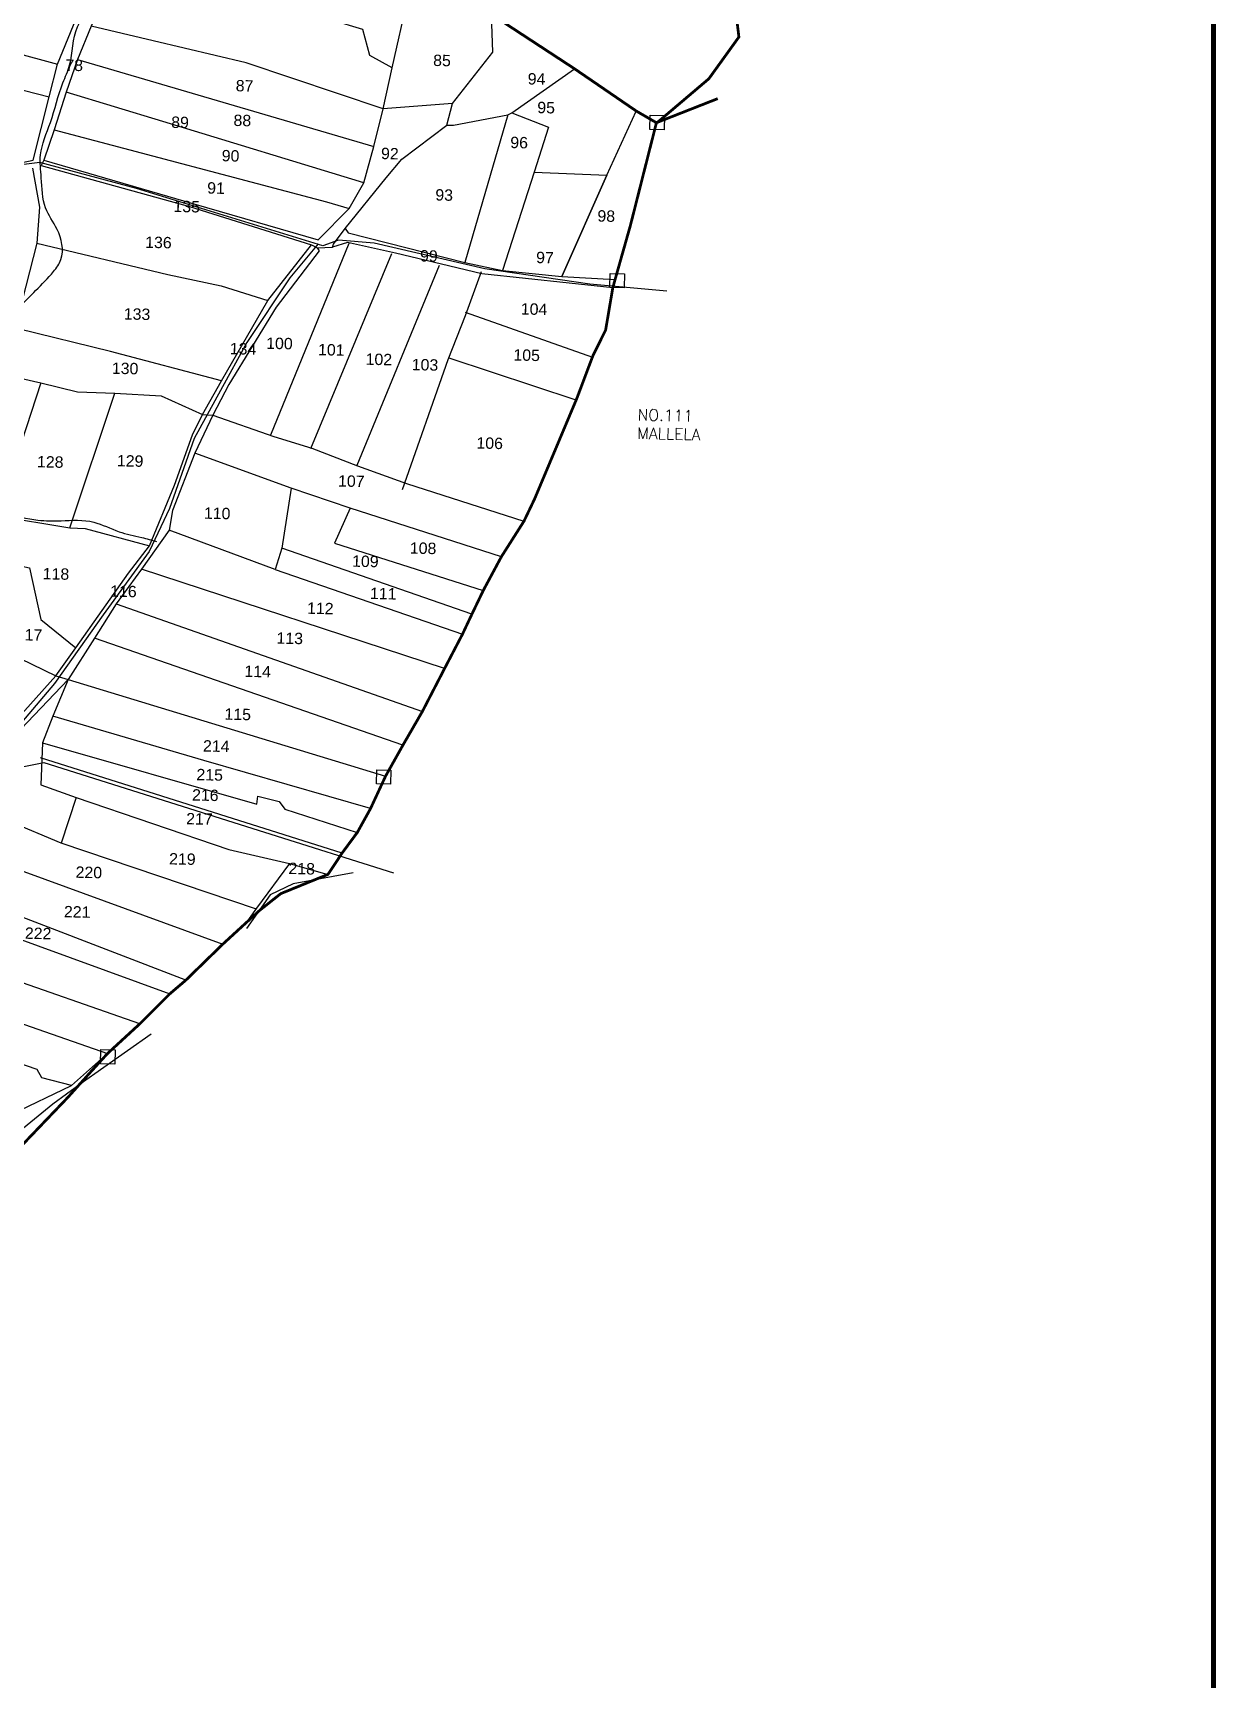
# Model space of a CAD drawing. Header units: inches. Extents: x 204541 to 226849, y 1610477 to 1619241.
# Drawn here: x 207606 to 209737, y 1613339 to 1616302 of the extents above; entities that cross this region are included whole.
import ezdxf
from ezdxf.enums import TextEntityAlignment as Align

# ---------------------------------------------------------------- set-up
doc = ezdxf.new("R2010")
doc.units = ezdxf.units.IN
doc.header["$LTSCALE"] = 15
doc.header["$MEASUREMENT"] = 0
for name, color, linetype in [('PLOT', 7, 'Continuous'), ('PLOT NO', 7, 'Continuous'), ('ROAD', 1, 'Continuous'), ('STREAM', 4, 'Continuous'), ('TEXT', 1, 'Continuous'), ('VILLAGE BOUNADRY', 5, 'Continuous'), ('VILLAGE BOUNDARY', 5, 'Continuous'), ('VILLAGE BOUNDARY STONES', 1, 'Continuous')]:
    doc.layers.add(name, color=color, linetype=linetype)
doc.styles.add('section', font='romant.shx', dxfattribs={"height": 2})
doc.styles.get("Standard").update_dxf_attribs({"font": 'arial.ttf'})

msp = doc.modelspace()

# ---------------------------------------------------------------- linework, layer by layer
at = {"layer": 'PLOT'}
for points in [[(207897.6, 1617081), (207857.9, 1617023.2), (207822.7, 1616901.4), (207769.9, 1616688.7), (207742.1, 1616573), (207763.3, 1616436.9), (207710.9, 1616314.7), (207686.7, 1616254.4), (207666, 1616195.6), (207644.5, 1616127.6), (207626.1, 1616073.2), (207621.2, 1616063.7), (207888, 1615990), (208107.7, 1615920.8), (208117.9, 1615915.2), (208145.8, 1615916.4), (208147.3, 1615922), (208168.8, 1615950.1), (208242.6, 1616041.7), (208270.4, 1616074.9), (208351.4, 1616136.1), (208361.9, 1616175.4), (208434.4, 1616267.9), (208431.8, 1616335.8)], [(208253.3, 1616239.4), (208212.9, 1616261.5), (208200.2, 1616308.7), (208144.4, 1616325.1), (208160.4, 1616386.8), (208137, 1616459.3), (208052.7, 1616503.9), (208005, 1616526.7), (208002.1, 1616629.1), (208035.2, 1616725.5)], [(206635.7, 1616484.1), (206661.2, 1616280.6), (206664.8, 1616266.8), (206776.8, 1616271.1), (206818.8, 1616268.6), (206865.7, 1616268), (206966.8, 1616286.2), (207190.8, 1616205.4), (207202.9, 1616200.8), (207211.9, 1616186.4), (207262.8, 1616150.1), (207363.8, 1616119.4), (207478.4, 1616089.4), (207564.4, 1616064.5), (207606.5, 1616073), (207635.3, 1616187.6), (207650.4, 1616245.9), (207698.6, 1616363.5)], [(207235.1, 1616358.9), (207650.4, 1616245.9)], [(207626.1, 1616073.2), (207895.9, 1615994.9), (208119.6, 1615929.9), (208175.5, 1615986), (208202, 1616032.4), (208220, 1616097.9), (208236.9, 1616165.9), (208253.3, 1616239.4), (208281.2, 1616365)], [(207225.6, 1616292.5), (207635.3, 1616187.6)], [(208361.9, 1616175.4), (208236.9, 1616165.9), (207990.5, 1616248.6), (207710.9, 1616314.7)], [(207686.7, 1616254.4), (208220, 1616097.9)], [(208351.4, 1616136.1), (208363.8, 1616136), (208461.3, 1616155.2), (208468.5, 1616158.6), (208581.7, 1616237.7)], [(208202, 1616032.4), (207840.1, 1616143.1), (207666, 1616195.6)], [(208461.3, 1616155.2), (208383.9, 1615888.8)], [(208468.5, 1616158.6), (208534.9, 1616132.7), (208508.6, 1616051.4), (208639.7, 1616046.1), (208558.7, 1615863.6), (208639.7, 1616046.1), (208692.6, 1616161.8)], [(207644.5, 1616127.6), (208135.2, 1615998), (208175.5, 1615986)], [(207605.5, 1616059.1), (207617.9, 1615988.7), (207613.5, 1615923.8), (207586.9, 1615820.8)], [(208508.6, 1616051.4), (208451.9, 1615874.7)], [(208168.8, 1615950.1), (208173.7, 1615942.3), (208383.9, 1615888.8), (208451.9, 1615874.7), (208558.7, 1615863.6), (208654.6, 1615858.6)], [(207167.1, 1614533.7), (207219.8, 1614633.1), (207269.2, 1614721.7), (207306.9, 1614776.2), (207382.4, 1614855.6), (207452.9, 1614930.9), (207530.4, 1615015), (207647.3, 1615144.8), (207683.4, 1615195.2), (207778.4, 1615329.6), (207816.4, 1615379.2), (207861, 1615488.3), (207893.6, 1615578.7), (207911.8, 1615615.6), (207945.7, 1615675.9), (208029.1, 1615820.7), (208107.7, 1615920.8)], [(208117.9, 1615915.2), (208121.5, 1615910.1), (208044.5, 1615808.7), (207959.3, 1615669.7), (207930, 1615614.1), (207897.9, 1615545.6), (207857.5, 1615442.5), (207851.5, 1615407.3), (207801.8, 1615336.7), (207756.4, 1615274.6), (207717.4, 1615213), (207669.8, 1615138.4), (207642.2, 1615072.1), (207623.6, 1615024.2), (207620.4, 1614949), (207684.2, 1614925.9), (207657.4, 1614843.6), (207468.3, 1614923.2), (207572.1, 1615035.8), (207669.8, 1615138.4)], [(207613.5, 1615923.8), (207849.4, 1615867.5), (207945.4, 1615846.8), (208029.1, 1615820.7)], [(208175.1, 1615923.2), (208034.2, 1615578.1)], [(208650.4, 1615843.4), (208414.6, 1615868.7), (208342.1, 1615886.1), (208259, 1615905.6), (208172.5, 1615924.8), (208145.8, 1615916.4)], [(208106.7, 1615554.4), (208252.4, 1615905.5)], [(208337.6, 1615883.6), (208189.4, 1615523.7)], [(208271.5, 1615480.6), (208353.7, 1615714.7), (208385.4, 1615793.7), (208414.2, 1615872.7)], [(208384.6, 1615799.7), (208613.7, 1615718.9)], [(207945.7, 1615675.9), (207746.1, 1615728.9), (207580, 1615769.9)], [(208584.4, 1615641.5), (208355.7, 1615716.7)], [(207620.4, 1615672.4), (207541.9, 1615433.1)], [(207565.5, 1615685), (207620.4, 1615672.4), (207686.5, 1615656.1), (207753.5, 1615654), (207837, 1615649.2), (207911.8, 1615615.6), (207930, 1615614.1), (208040.3, 1615576), (208108.6, 1615554.6), (208190.8, 1615523.1), (208278.7, 1615491), (208490.4, 1615423.2)], [(207672.6, 1615411.1), (207753.5, 1615654)], [(208449.8, 1615359.4), (208177.5, 1615446.6), (208071.3, 1615482.9), (207897.9, 1615545.6)], [(207341.9, 1615463.5), (207423.4, 1615453.5), (207491.2, 1615441.8), (207541.9, 1615433.1), (207672.6, 1615411.1), (207700.5, 1615410.4), (207816.4, 1615379.2)], [(208071.3, 1615482.9), (208054.3, 1615375), (208042.4, 1615336.6), (207851.5, 1615407.3)], [(208177.5, 1615446.6), (208149.1, 1615383.8), (208417.3, 1615298.8)], [(208396.8, 1615256.1), (208054.3, 1615375)], [(207531.2, 1615354.3), (207600.3, 1615339.6), (207620.8, 1615246.4), (207683.4, 1615195.2)], [(208347.6, 1615158.3), (207801.8, 1615336.7)], [(208042.4, 1615336.6), (208379.8, 1615220)], [(207756.4, 1615274.6), (208307.6, 1615080.9)], [(207306.9, 1614776.2), (207220.8, 1614820.1), (207209, 1614827.5), (207202, 1614832.8), (207168.2, 1614850.8), (207201.9, 1615051.7), (207263.9, 1615149.9), (207285.6, 1615186.7), (207340.9, 1615223), (207350.7, 1615244), (207475.2, 1615228.1), (207647.3, 1615144.8), (207669.8, 1615138.4)], [(208272.5, 1615020.1), (207717.4, 1615213)], [(207669.8, 1615138.4), (208241.3, 1614964.4)], [(208214.2, 1614906), (207914.2, 1614992.8), (207642.2, 1615072.1)], [(207623.6, 1615024.2), (208009.7, 1614914), (208011.3, 1614928.2), (208049.4, 1614918.6), (208059.6, 1614904.9), (208190.4, 1614863)], [(208163, 1614825.9), (207838.2, 1614928.5), (207620.1, 1614997.1)], [(207684.2, 1614925.9), (207959, 1614832.5), (208068.3, 1614807.1), (208137.6, 1614787.5)], [(207413.5, 1614856.7), (207948.3, 1614662)], [(208009, 1614724.7), (207657.4, 1614843.6)], [(207881.9, 1614597.3), (207346, 1614802.8)], [(208068.3, 1614807.1), (208009.1, 1614726.7), (207992.6, 1614703.7)], [(207306.9, 1614776.2), (207320.5, 1614766.2), (207853.1, 1614572.7)], [(207798.7, 1614518.4), (207276.2, 1614700.8)], [(207237.9, 1614640), (207740.6, 1614465)], [(207675.9, 1614407.2), (207622.3, 1614421.2), (207613.9, 1614436.2), (207207.8, 1614576)], [(207206.2, 1614156.4), (207224.9, 1614141.4), (207302, 1614171.3), (207385.8, 1614221), (207502.9, 1614286.6), (207568.6, 1614356.1), (207675.9, 1614407.2), (207740.6, 1614465)]]:
    msp.add_lwpolyline(points, dxfattribs=at)
at = {"layer": 'ROAD'}
for points in [[(208747.7, 1615837.6), (208609, 1615850.3), (208420, 1615877.4), (208220.6, 1615923.7), (208156.3, 1615929.4), (208128.3, 1615918.9), (207792.5, 1616022), (207618.5, 1616069.3), (207570.7, 1616063.3)], [(208119.7, 1615922.8), (208068.6, 1615861.3), (207991.7, 1615745), (207896.8, 1615572), (207852, 1615446.4), (207815.6, 1615368.5), (207732.8, 1615254.7), (207645.1, 1615131.4), (207525.7, 1614990.5), (207405.6, 1614864.6), (207310.9, 1614774.9), (207239.5, 1614661.9), (207168.5, 1614513.3), (207154.9, 1614493.4)], [(207436.6, 1614904.8), (207586.7, 1614980.9), (207625.7, 1614989), (208023.1, 1614863.3), (208255.4, 1614790.3)], [(208182.7, 1614790), (208074.7, 1614770.6), (208033.4, 1614750.7), (207991.1, 1614690)], [(207316.2, 1613570), (207231.2, 1613554.9), (207140, 1613474.4), (206988.2, 1613485.5), (206944.5, 1613486.6), (207048.6, 1613673.1), (207105.6, 1613787.2), (207155.9, 1613910.4), (207215.4, 1614013.5), (207317.1, 1614092.3), (207454.9, 1614212.5), (207569.4, 1614315.3), (207642.1, 1614374.3), (207691.4, 1614410.2), (207819.1, 1614500.7)]]:
    msp.add_lwpolyline(points, dxfattribs=at)
at = {"layer": 'STREAM'}
for points in [[(207153.3, 1614799.9), (207193.1, 1614824.1), (207241.3, 1614847.4), (207287.8, 1614895.9), (207345.5, 1614941.1), (207384.1, 1614965.6), (207408.4, 1615008), (207429.6, 1615033.7), (207459.1, 1615104.6), (207466.8, 1615152.5), (207479, 1615191), (207486.2, 1615266.2), (207493.2, 1615335), (207498.2, 1615365.9), (207450.2, 1615438.6), (207414.6, 1615492.9), (207403.1, 1615532.7), (207400.1, 1615571.1), (207399.6, 1615646.9), (207434.6, 1615700.3), (207499.1, 1615721.7), (207538.8, 1615731.6), (207559.1, 1615750.9), (207565.5, 1615775.5), (207611.2, 1615838.6), (207643.4, 1615872.7), (207656.7, 1615894.5), (207649.8, 1615948.7), (207629, 1615987.2), (207621.3, 1616041.6), (207620, 1616082.7), (207637.7, 1616141), (207660.3, 1616212.6), (207672.3, 1616244.4), (207686.7, 1616313.3), (207739.6, 1616404.2), (207725, 1616460.2), (207735.9, 1616528.6), (207731.3, 1616563.9), (207698.4, 1616620.5), (207699.4, 1616703.7), (207686.5, 1616747.6), (207662.2, 1616770), (207648.1, 1616801.1)], [(207473.4, 1615702.7), (207449.4, 1615661.1), (207449, 1615617), (207444.5, 1615581.8), (207446, 1615541.4), (207456.6, 1615490.3), (207474, 1615461.4), (207511.5, 1615446.2), (207556.6, 1615437.1), (207615.3, 1615425.2), (207656.9, 1615424.2), (207715.8, 1615421.6), (207761.3, 1615404.4), (207802.1, 1615394.2), (207828.6, 1615386.7)]]:
    msp.add_spline(points, degree=3, dxfattribs=at)
at = {"layer": 'VILLAGE BOUNADRY', "const_width": 9}
msp.add_lwpolyline([(204545.7, 1618728.4), (209732.2, 1618728.4), (209732.2, 1610481.2), (204545.7, 1610481.2)], close=True, dxfattribs=at)
at = {"layer": 'VILLAGE BOUNDARY', "const_width": 5}
for points in [[(208865.9, 1616391.4), (208877.5, 1616295), (208823.4, 1616219.9), (208730.4, 1616141)], [(208431.8, 1616335.8), (208581.7, 1616237.7), (208692.6, 1616161.8), (208729, 1616140.7), (208839.4, 1616184.1), (208729, 1616140.7), (208682, 1615955.3), (208654.6, 1615858.6), (208650.4, 1615843.4), (208637.5, 1615767.3), (208614.9, 1615722), (208585.6, 1615644.2), (208509.6, 1615463.4), (208490.4, 1615423.2), (208449.8, 1615359.4), (208417.3, 1615298.8), (208396.8, 1615256.1), (208379.8, 1615220), (208347.6, 1615158.3), (208307.6, 1615080.9), (208272.5, 1615020.1), (208241.3, 1614964.4), (208214.2, 1614906), (208190.4, 1614863), (208163, 1614825.9), (208137.6, 1614787.5), (208052.5, 1614752.8), (208014.4, 1614722.6), (207948.3, 1614662), (207881.9, 1614597.3), (207853.1, 1614572.7), (207798.7, 1614518.4), (207740.6, 1614465), (207705.6, 1614426.6), (207669.9, 1614386.8), (207506.9, 1614216.6)]]:
    msp.add_lwpolyline(points, dxfattribs=at)
at = {"layer": 'VILLAGE BOUNDARY STONES'}
for points in [[(208717.9, 1616154.1), (208743.5, 1616153.5), (208742.9, 1616127.9), (208717.3, 1616128.5)], [(208645.8, 1615869.5), (208671.4, 1615868.9), (208670.8, 1615843.3), (208645.2, 1615843.9)], [(208225.3, 1614976), (208251, 1614975.4), (208250.4, 1614949.8), (208224.7, 1614950.4)], [(207728.6, 1614472.1), (207754.3, 1614471.5), (207753.7, 1614445.9), (207728, 1614446.5)]]:
    msp.add_lwpolyline(points, close=True, dxfattribs=at)

# ---------------------------------------------------------------- texts
at = {"layer": 'PLOT NO'}
for s, p in [('85', (208342.9, 1616252.8)), ('78', (207680.6, 1616244.1)), ('87', (207987.4, 1616207.2)), ('94', (208513.2, 1616219.5)), ('95', (208530.4, 1616167.9)), ('89', (207871.2, 1616141.4)), ('88', (207983.4, 1616144.8)), ('96', (208481.8, 1616105)), ('90', (207962.2, 1616081.2)), ('92', (208249, 1616085.1)), ('91', (207936, 1616023.1)), ('135', (207883.2, 1615989.8)), ('93', (208346.8, 1616010.6)), ('98', (208638.7, 1615972.7)), ('136', (207832.3, 1615925.2)), ('99', (208319.3, 1615900.9)), ('97', (208528.3, 1615897.9)), ('133', (207793.8, 1615796.2)), ('104', (208508.7, 1615805.2)), ('134', (207984.7, 1615733.7)), ('100', (208050.2, 1615743.4)), ('101', (208143.6, 1615731.9)), ('105', (208495.4, 1615722.3)), ('130', (207772.3, 1615698.4)), ('102', (208229.2, 1615714.7)), ('103', (208312.3, 1615705)), ('106', (208428.8, 1615563.8)), ('128', (207637.5, 1615530.1)), ('129', (207781.4, 1615531.9)), ('107', (208179.6, 1615495.5)), ('110', (207938.1, 1615437.5)), ('108', (208308.9, 1615374.7)), ('109', (208204.9, 1615351.1)), ('118', (207647.8, 1615328.5)), ('116', (207769.3, 1615297.1)), ('111', (208237.1, 1615293)), ('112', (208123.8, 1615266.4)), ('117', (207599.3, 1615218.8)), ('113', (208068.8, 1615212.6)), ('114', (208011, 1615152.8)), ('115', (207975.1, 1615075.7)), ('214', (207936.4, 1615018.4)), ('215', (207924.6, 1614966.8)), ('216', (207916.7, 1614930.2)), ('217', (207906.1, 1614887.4)), ('219', (207875.4, 1614815.2)), ('220', (207707, 1614791.1)), ('218', (208090.3, 1614797.9)), ('221', (207686, 1614720)), ('222', (207615.7, 1614681.3))]:
    msp.add_text(s, height=20.48, rotation=358.6654, dxfattribs=at).set_placement(p, align=Align.MIDDLE_CENTER)
at = {"layer": 'TEXT', "style": 'section'}
for s, p in [('NO.111', (208694.9, 1615604.9)), ('MALLELA', (208694.1, 1615571.8))]:
    msp.add_text(s, height=20.48, rotation=358.6654, dxfattribs=at).set_placement(p)

doc.saveas('drawing.dxf')
